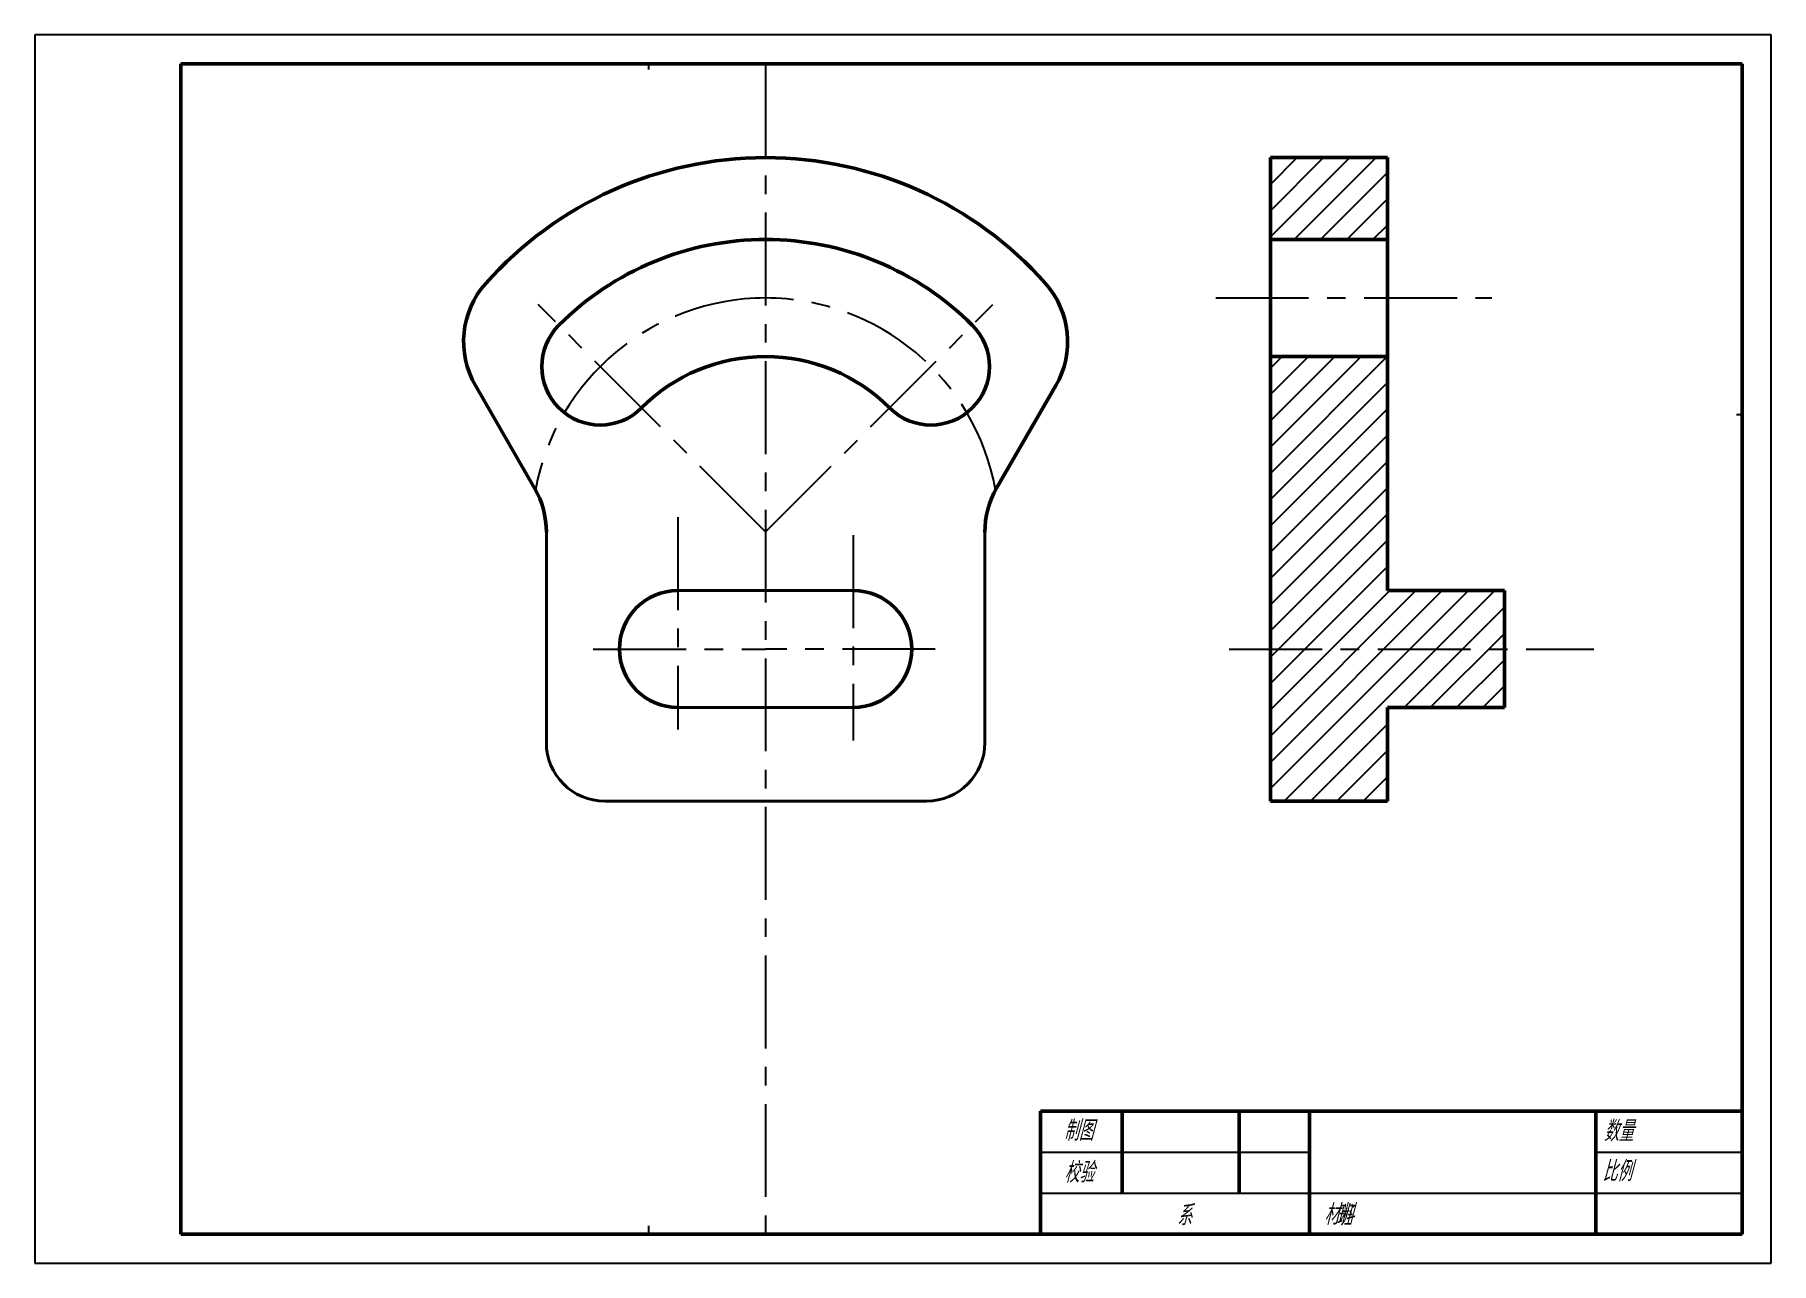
# Model space of a CAD drawing. Header units: millimetres. Extents: x 0 to 297, y 0 to 210.
import ezdxf
from ezdxf.enums import TextEntityAlignment as Align

# ---------------------------------------------------------------- set-up
doc = ezdxf.new("R2010")
doc.units = ezdxf.units.MM
doc.header["$LTSCALE"] = 0.5
doc.linetypes.add('CENTER', pattern=[50.8, 31.75, -6.35, 6.35, -6.35])
for name, color, linetype, lineweight in [('\\M+5B4D6\\M+5CAB5\\M+5CFDF', 7, 'Continuous', 50), ('\\M+5B5E3\\M+5BBAD\\M+5CFDF', 1, 'CENTER', 25), ('\\M+5CEC4\\M+5D7D6\\M+5B1EA\\M+5D7A2', 7, 'Continuous', 25), ('\\M+5CFB8\\M+5CAB5\\M+5CFDF', 3, 'Continuous', 25)]:
    doc.layers.add(name, color=color, linetype=linetype, lineweight=lineweight)
doc.styles.add('\\M+5B9FA\\M+5B1EA\\M+5BABA\\M+5D7D63.5', font='gbeitc.shx', dxfattribs={"height": 3.5, "bigfont": 'gbcbig.shx'})

msp = doc.modelspace()

# ---------------------------------------------------------------- hatches: boundary and pattern name
at = {"layer": 'Defpoints', "true_color": 0x000000}
h = msp.add_hatch(dxfattribs=at)
h.set_pattern_fill('ANSI31', color=18)
h.paths.add_polyline_path([(231.35, 189), (211.35, 189), (211.35, 175), (231.35, 175)])
h.paths.add_polyline_path([(231.35, 155), (211.35, 155), (211.35, 105), (251.35, 105), (251.35, 115), (231.35, 115)])
h.paths.add_polyline_path([(251.35, 105), (211.35, 105), (211.35, 79), (231.35, 79), (231.35, 95), (251.35, 95)])

# ---------------------------------------------------------------- linework, layer by layer
at = {"layer": '\\M+5B4D6\\M+5CAB5\\M+5CFDF'}
for p, q in [((292, 205), (25, 205)), ((25, 205), (25, 5)), ((292, 5), (292, 205)), ((85.49, 132.48), (75.36, 150.03)), ((164.51, 132.48), (174.64, 150.03)), ((172, 5), (172, 26)), ((172, 26), (292, 26)), ((186, 12), (186, 26)), ((206, 12), (206, 26)), ((218, 5), (218, 26)), ((267, 5), (267, 26)), ((25, 5), (292, 5))]:
    msp.add_line(p, q, dxfattribs=at)
at = {"layer": '\\M+5B4D6\\M+5CAB5\\M+5CFDF', "color": 18, "true_color": 0x000000}
for p, q in [((211.35, 79), (211.35, 189)), ((231.35, 189), (211.35, 189)), ((231.35, 115), (231.35, 189)), ((211.35, 175), (231.35, 175)), ((211.35, 155), (231.35, 155)), ((251.35, 115), (231.35, 115)), ((251.35, 95), (251.35, 115)), ((231.35, 79), (231.35, 95)), ((231.35, 95), (251.35, 95)), ((211.35, 79), (231.35, 79))]:
    msp.add_line(p, q, dxfattribs=at)
at = {"layer": '\\M+5B4D6\\M+5CAB5\\M+5CFDF', "color": 18, "lineweight": 40, "true_color": 0x000000}
for p, q in [((87.5, 124.98), (87.5, 89)), ((162.5, 124.98), (162.5, 89)), ((110, 115), (125, 115)), ((140, 115), (125, 115)), ((110, 95), (125, 95)), ((140, 95), (125, 95)), ((97.5, 79), (125, 79)), ((152.5, 79), (125, 79))]:
    msp.add_line(p, q, dxfattribs=at)
at = {"layer": '\\M+5B4D6\\M+5CAB5\\M+5CFDF', "color": 18, "true_color": 0x000000}
for centre, radius, start, end in [((125, 125), 64, 90, 138.4113), ((125, 125), 64, 41.5887, 90), ((125, 125), 50, 90, 135), ((125, 125), 50, 45, 90), ((88.35, 157.53), 15, 138.4113, 210), ((161.65, 157.53), 15, 330, 41.5887), ((96.72, 153.28), 10, 135, 315), ((153.28, 153.28), 10, 225, 45), ((125, 125), 30, 90, 135), ((125, 125), 30, 45, 90), ((72.5, 124.98), 15, 0, 30), ((177.5, 124.98), 15, 150, 180)]:
    msp.add_arc(centre, radius, start, end, dxfattribs=at)
at = {"layer": '\\M+5B4D6\\M+5CAB5\\M+5CFDF'}
for centre, start, end in [((110, 105), 90, 270), ((140, 105), 270, 90)]:
    msp.add_arc(centre, 10, start, end, dxfattribs=at)
at = {"layer": '\\M+5B4D6\\M+5CAB5\\M+5CFDF', "color": 18, "lineweight": 40, "true_color": 0x000000}
for centre, start, end in [((97.5, 89), 180, 270), ((152.5, 89), 270, 0)]:
    msp.add_arc(centre, 10, start, end, dxfattribs=at)
at = {"layer": '\\M+5B5E3\\M+5BBAD\\M+5CFDF'}
for p, q in [((105, 205), (105, 204.57)), ((105, 205), (105, 204.04)), ((25.2, 145), (25, 145)), ((292, 145), (291.07, 145)), ((105, 6.38), (105, 5)), ((105, 5.27), (105, 5))]:
    msp.add_line(p, q, dxfattribs=at)
at = {"layer": '\\M+5B5E3\\M+5BBAD\\M+5CFDF', "color": 18, "true_color": 0x000000}
for p, q in [((125, 205), (125, 5)), ((125, 125), (86.11, 163.89)), ((125, 125), (163.89, 163.89)), ((201.98, 165), (249.19, 165)), ((110, 127.53), (110, 91.26)), ((140, 124.46), (140, 89.34)), ((95.52, 105), (125, 105)), ((154.01, 105), (125, 105)), ((204.29, 105), (266.64, 105))]:
    msp.add_line(p, q, dxfattribs=at)
for start, end in [(90, 169.6399), (10.3601, 90)]:
    msp.add_arc((125, 125), 40, start, end, dxfattribs=at)
at = {"layer": '\\M+5CFB8\\M+5CAB5\\M+5CFDF'}
for p, q in [((297, 210), (0, 210)), ((0, 210), (0, 0)), ((297, 0), (297, 210)), ((172, 19), (218, 19)), ((267, 19), (292, 19)), ((172, 12), (292, 12)), ((0, 0), (297, 0))]:
    msp.add_line(p, q, dxfattribs=at)

# ---------------------------------------------------------------- texts
at = {"layer": '\\M+5CEC4\\M+5D7D6\\M+5B1EA\\M+5D7A2', "style": '\\M+5B9FA\\M+5B1EA\\M+5BABA\\M+5D7D63.5'}
msp.add_text('\\M+5D6C6\\M+5CDBC', height=3.5, dxfattribs=at).set_placement((178.52, 20.93), align=Align.CENTER)
for s, p in [('\\M+5CAFD\\M+5C1BF', (268.34, 20.85)), ('\\M+5B1C8\\M+5C0FD', (268.1, 14)), ('\\M+5CFB5             \\M+5B0E0', (195.35, 6.46)), ('\\M+5B2C4\\M+5C1CF', (220.51, 6.61))]:
    msp.add_text(s, height=3.5, dxfattribs=at).set_placement(p)
msp.add_text('\\M+5D0A3\\M+5D1E9', height=3.5, dxfattribs=at).set_placement((178.59, 15.74), align=Align.MIDDLE)

doc.saveas('drawing.dxf')
